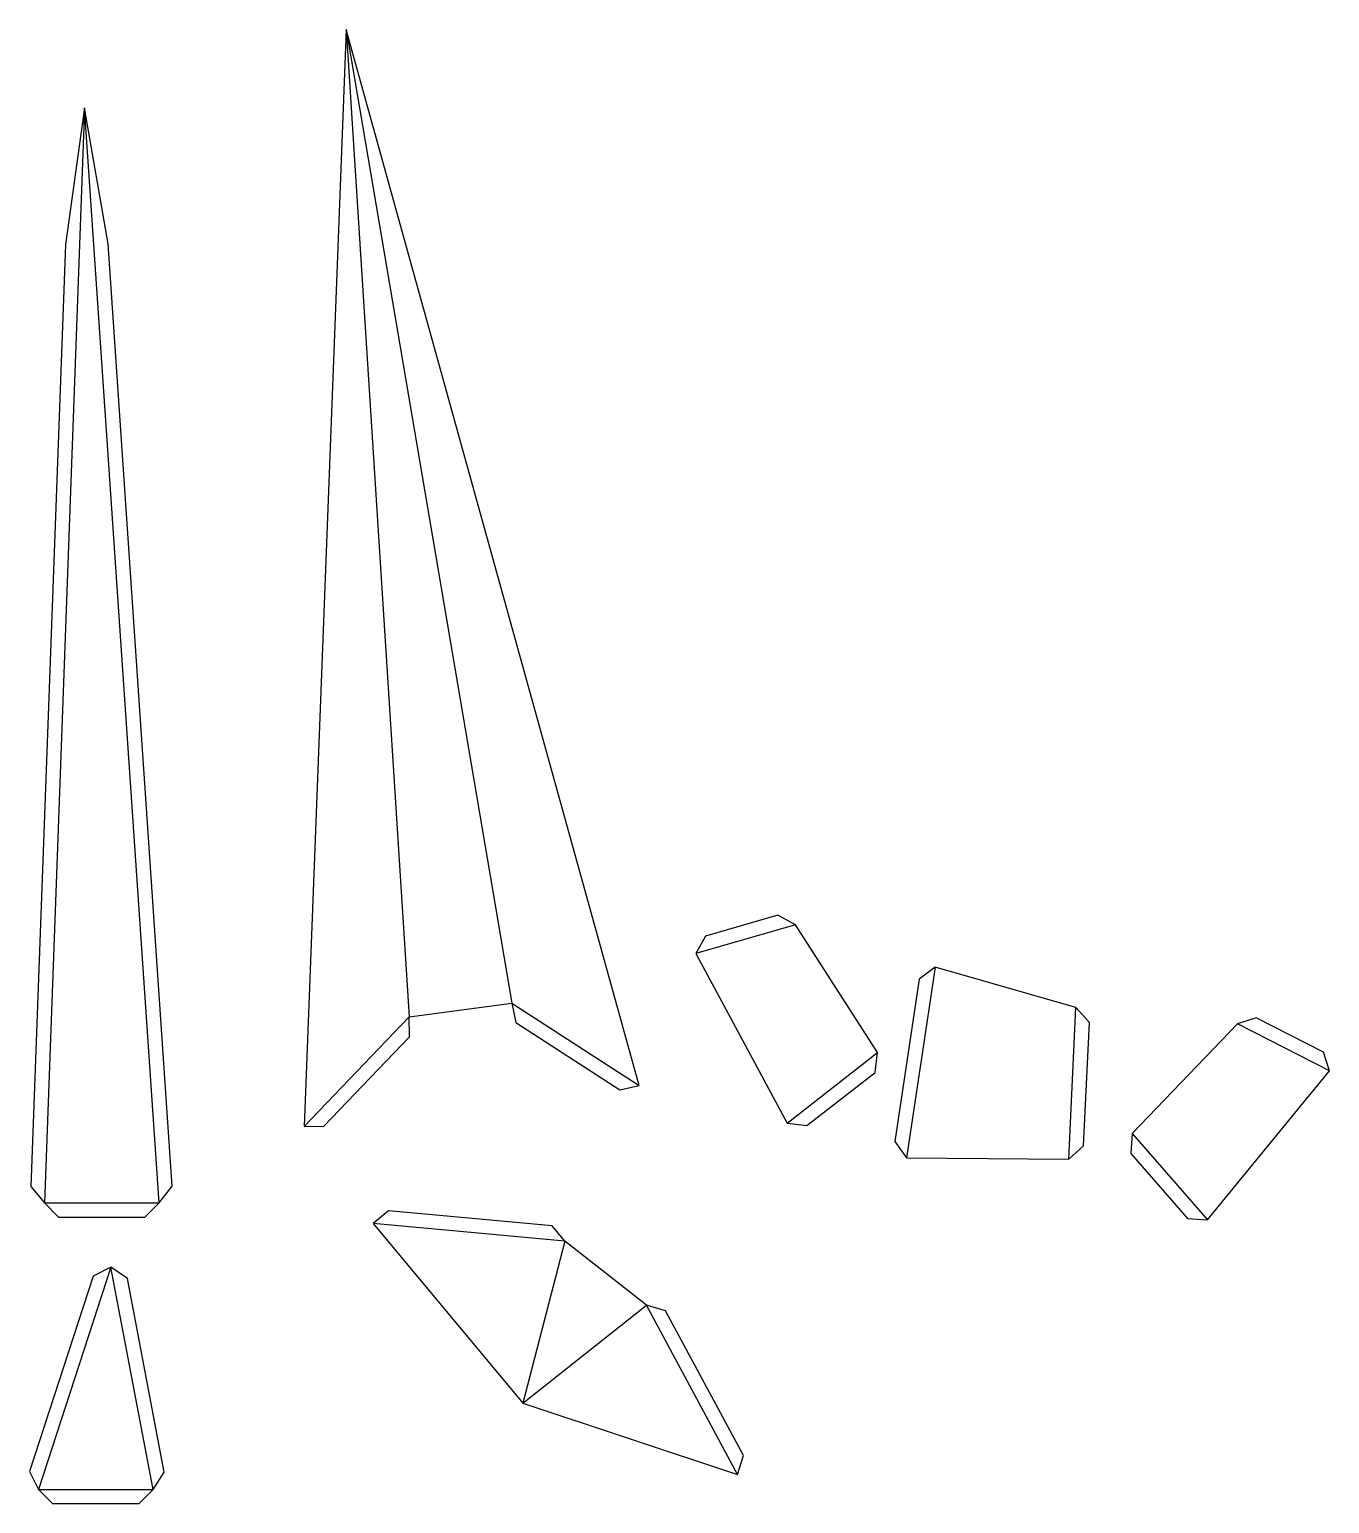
# Model space of a CAD drawing. Extents: x 56 to 1162, y 0 to 1255.
import ezdxf

# ---------------------------------------------------------------- set-up
doc = ezdxf.new("R2010")
doc.units = 0

msp = doc.modelspace()

# ---------------------------------------------------------------- linework, layer by layer
at = {"layer": 'CutLine', "color": 8, "linetype": 'CONTINUOUS'}
for p, q in [((325.217155, 1255.016159), (289.335144, 321.01982)), ((574.680759, 355.815741), (325.217155, 1255.016159)), ((102.639275, 1188.442909), (86.359883, 1072.016867)), ((122.551759, 1072.38159), (102.639275, 1188.442909)), ((86.359883, 1072.016867), (56.931044, 269.856406)), ((177.049007, 270.204805), (122.551759, 1072.38159)), ((692.683448, 500.817449), (631.100786, 483.109782)), ((707.532296, 492.600897), (692.683448, 500.817449)), ((777.493917, 383.871045), (707.532296, 492.600897)), ((631.100786, 483.109782), (622.884234, 468.260934)), ((622.884234, 468.260934), (700.517004, 323.924838)), ((826.463196, 456.518406), (812.813563, 446.434382)), ((946.213536, 422.235437), (826.463196, 456.518406)), ((812.813563, 446.434382), (792.030598, 308.097367)), ((378.826656, 414.33691), (466.123095, 426.044244)), ((379.181716, 397.370062), (378.826656, 414.33691)), ((466.123095, 426.044244), (469.680504, 409.450727)), ((957.631355, 409.680222), (946.213536, 422.235437)), ((469.680504, 409.450727), (558.087241, 352.258332)), ((952.641335, 304.505026), (957.631355, 409.680222)), ((1083.569006, 408.363119), (994.077493, 315.046028)), ((1099.716676, 413.583533), (1083.569006, 408.363119)), ((1156.767694, 384.408665), (1099.716676, 413.583533)), ((306.301992, 321.37488), (379.181716, 397.370062)), ((775.399233, 367.030252), (777.493917, 383.871045)), ((1161.988109, 368.260994), (1156.767694, 384.408665)), ((717.357797, 321.830155), (775.399233, 367.030252)), ((1058.147729, 241.466155), (1161.988109, 368.260994)), ((558.087241, 352.258332), (574.680759, 355.815741)), ((289.335144, 321.01982), (306.301992, 321.37488)), ((700.517004, 323.924838), (717.357797, 321.830155)), ((994.077493, 315.046028), (992.90786, 298.11582)), ((792.030598, 308.097367), (802.114621, 294.447734)), ((940.08612, 293.087208), (952.641335, 304.505026)), ((802.114621, 294.447734), (940.08612, 293.087208)), ((992.90786, 298.11582), (1041.21752, 242.635789)), ((56.931044, 269.856406), (68.42736, 255.907105)), ((165.992685, 255.907105), (177.049007, 270.204805)), ((68.42736, 255.907105), (80.42736, 243.907105)), ((153.992685, 243.907105), (165.992685, 255.907105)), ((80.42736, 243.907105), (153.992685, 243.907105)), ((361.223346, 249.185076), (348.176327, 238.332643)), ((500.526739, 236.393429), (361.223346, 249.185076)), ((1041.21752, 242.635789), (1058.147729, 241.466155)), ((348.176327, 238.332643), (475.599908, 85.498159)), ((511.379171, 223.34641), (500.526739, 236.393429)), ((580.704538, 169.016645), (511.379171, 223.34641)), ((125.042346, 201.206507), (109.916491, 193.511801)), ((139.071564, 191.657629), (125.042346, 201.206507)), ((109.916491, 193.511801), (55.744107, 27.152052)), ((170.408919, 26.742643), (139.071564, 191.657629)), ((596.957116, 164.132622), (580.704538, 169.016645)), ((663.221331, 40.933128), (596.957116, 164.132622)), ((475.599908, 85.498159), (658.337308, 24.680549)), ((658.337308, 24.680549), (663.221331, 40.933128)), ((55.744107, 27.152052), (63.430282, 12)), ((160.995608, 12), (170.408919, 26.742643)), ((63.430282, 12), (75.430282, 0)), ((75.430282, 0), (148.995608, 0)), ((148.995608, 0), (160.995608, 12))]:
    msp.add_line(p, q, dxfattribs=at)
at = {"layer": 'MountainLine', "color": 5, "linetype": 'CONTINUOUS'}
for p, q in [((325.217155, 1255.016159), (466.123095, 426.044244)), ((325.217155, 1255.016159), (378.826656, 414.33691)), ((102.639275, 1188.442909), (68.42736, 255.907105)), ((165.992685, 255.907105), (102.639275, 1188.442909)), ((707.532296, 492.600897), (622.884234, 468.260934)), ((826.463196, 456.518406), (802.114621, 294.447734)), ((289.335144, 321.01982), (378.826656, 414.33691)), ((466.123095, 426.044244), (574.680759, 355.815741)), ((940.08612, 293.087208), (946.213536, 422.235437)), ((1161.988109, 368.260994), (1083.569006, 408.363119)), ((700.517004, 323.924838), (777.493917, 383.871045)), ((994.077493, 315.046028), (1058.147729, 241.466155)), ((68.42736, 255.907105), (165.992685, 255.907105)), ((511.379171, 223.34641), (348.176327, 238.332643)), ((511.379171, 223.34641), (475.599908, 85.498159)), ((125.042346, 201.206507), (63.430282, 12)), ((160.995608, 12), (125.042346, 201.206507)), ((475.599908, 85.498159), (580.704538, 169.016645)), ((658.337308, 24.680549), (580.704538, 169.016645)), ((63.430282, 12), (160.995608, 12))]:
    msp.add_line(p, q, dxfattribs=at)

doc.saveas('drawing.dxf')
